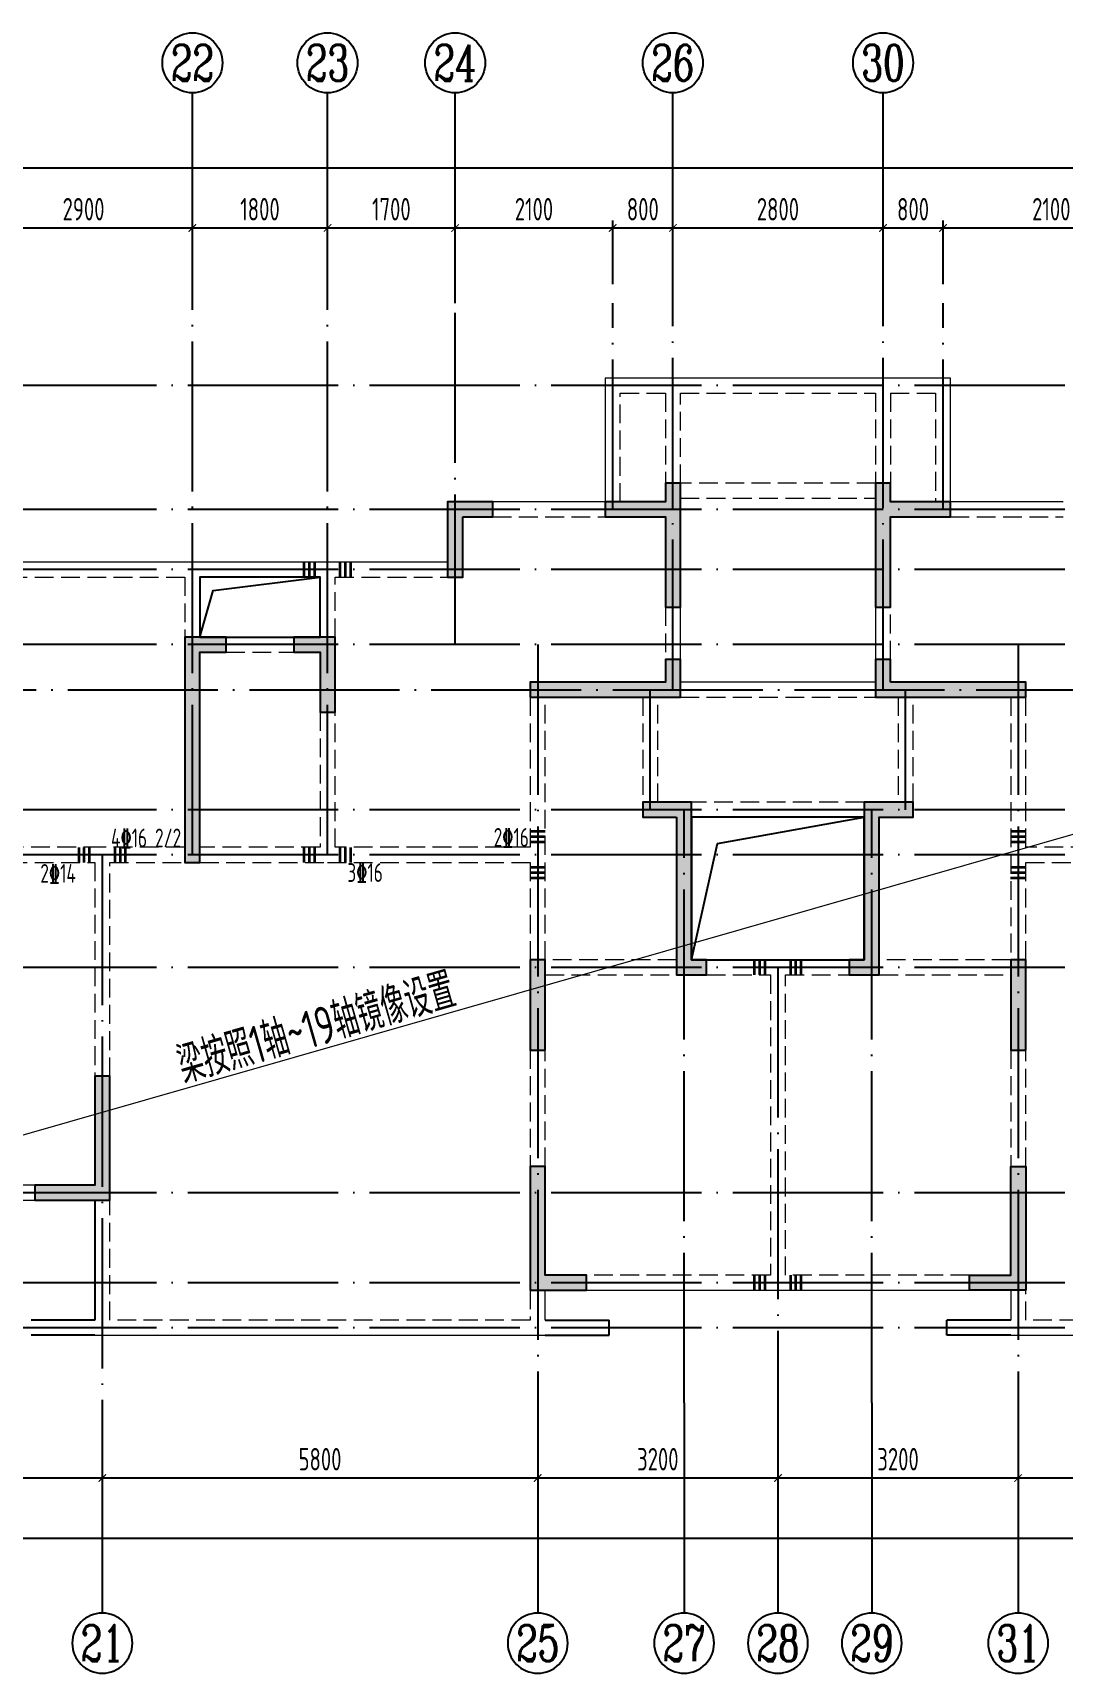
# Model space of a CAD drawing. Extents: x -812054 to 22247, y -644080 to 1003627.
# Drawn here: x -224098 to -210371, y -300315 to -278466 of the extents above; entities that cross this region are included whole.
import ezdxf
from ezdxf.enums import TextEntityAlignment as Align

# ---------------------------------------------------------------- set-up
doc = ezdxf.new("R2010")
doc.units = 0
doc.header["$LTSCALE"] = 1000
doc.linetypes.add('DASH', pattern=[0.35, 0.25, -0.1])
doc.linetypes.add('DOTE', pattern=[2.42, 2, -0.2, 0.02, -0.2])
doc.layers.get('0').update_dxf_attribs({"linetype": 'CONTINUOUS'})
doc.layers.get('DEFPOINTS').update_dxf_attribs({"linetype": 'CONTINUOUS'})
for name, color, linetype in [('A-AXIS', 1, 'CONTINUOUS'), ('A-DOTE', 10, 'DOTE'), ('AXIS_NUM', 7, 'CONTINUOUS'), ('BEAM_CON', 4, 'CONTINUOUS'), ('S-D洞口', 4, 'CONTINUOUS'), ('S-L主梁线', 4, 'DASH'), ('S-L梁编号', 6, 'CONTINUOUS'), ('S-L梁配筋', 7, 'CONTINUOUS'), ('S-Q墙填充', 252, 'CONTINUOUS'), ('S-Q墙实线', 6, 'CONTINUOUS'), ('S-Y一般标注', 3, 'CONTINUOUS')]:
    doc.layers.add(name, color=color, linetype=linetype)
doc.layers.add('梁附加箍筋', color=1, linetype='CONTINUOUS', lineweight=35)
doc.styles.add('TSSD_Axis', font='complex.shx', dxfattribs={"width": 0.7, "bigfont": 'hztxt.shx'})
doc.styles.add('TSSD_DIMENSION', font='Tssdeng.shx', dxfattribs={"width": 0.7, "bigfont": 'tssdchn.shx'})
doc.styles.add('TSSD_REIN', font='tssdeng.shx', dxfattribs={"width": 0.7, "height": 300, "bigfont": 'tssdchn.shx'})
doc.dimstyles.new('TSSD_100_100', dxfattribs={"dimtxt": 300, "dimasz": 100, "dimexe": 100, "dimexo": 250, "dimgap": 100, "dimtad": 1, "dimdec": 0, "dimzin": 0, "dimdsep": 46, "dimtxsty": 'TSSD_DIMENSION', "dimblk": 'ARCHTICK', "dimcen": 0, "dimdle": 100, "dimclrt": 7, "dimadec": 0, "dimazin": 0, "dimtfac": 1, "dimtdec": 0, "dimtix": 1, "dimtmove": 2, "dimatfit": 3, "dimldrblk": 'ARCHTICK', "dimfxl": 1, "dimtolj": 1, "dimtzin": 0, "dimarcsym": 0})

# ---------------------------------------------------------------- blocks, each defined once
blk = doc.blocks.new('ts_axno')
at = {"color": 0, "linetype": 'ByBlock', "lineweight": -2}
blk.add_circle((0, 0), 0.5, dxfattribs=at)
at = {"color": 0, "linetype": 'ByBlock', "lineweight": -2, "style": 'TSSD_Axis', "width": 0.7}
blk.add_attdef('A', text='', height=0.6, dxfattribs=at).set_placement((0, 0), align=Align.MIDDLE_CENTER)
blk = doc.blocks.new('_ArchTick')
at = {"color": 0, "linetype": 'ByBlock', "const_width": 0.15}
blk.add_lwpolyline([(-0.5, -0.5), (0.5, 0.5)], dxfattribs=at)
blk = doc.blocks.new('*D149')
at = {"layer": 'DEFPOINTS', "color": 0, "transparency": 16777216}
for p in [(34300, 19250), (31400, 18250), (34300, 18250)]:
    blk.add_point(p, dxfattribs=at)
at = {"layer": 'S-Y一般标注', "color": 0, "lineweight": -2, "transparency": 16777216}
for p, q in [((31300, 19250), (34400, 19250)), ((31400, 18500), (31400, 19350)), ((34300, 18500), (34300, 19350))]:
    blk.add_line(p, q, dxfattribs=at)
at = {"layer": 'S-Y一般标注', "color": 0, "lineweight": -2, "transparency": 16777216, "xscale": 100, "yscale": 100, "zscale": 100, "rotation": 180}
blk.add_blockref('_ArchTick', (31400, 19250), dxfattribs=at)
at = {"layer": 'S-Y一般标注', "color": 0, "lineweight": -2, "transparency": 16777216, "xscale": 100, "yscale": 100, "zscale": 100}
blk.add_blockref('_ArchTick', (34300, 19250), dxfattribs=at)
at = {"layer": 'S-Y一般标注', "color": 7, "transparency": 16777216, "insert": (32850, 19500), "char_height": 300, "attachment_point": 5, "style": 'TSSD_DIMENSION'}
blk.add_mtext('\\A1;2900', dxfattribs=at)
blk = doc.blocks.new('*D150')
at = {"layer": 'DEFPOINTS', "color": 0, "transparency": 16777216}
for p in [(36100, 19250), (34300, 18250), (36100, 18250)]:
    blk.add_point(p, dxfattribs=at)
at = {"layer": 'S-Y一般标注', "color": 0, "lineweight": -2, "transparency": 16777216}
for p, q in [((34200, 19250), (36200, 19250)), ((34300, 18500), (34300, 19350)), ((36100, 18500), (36100, 19350))]:
    blk.add_line(p, q, dxfattribs=at)
at = {"layer": 'S-Y一般标注', "color": 0, "lineweight": -2, "transparency": 16777216, "xscale": 100, "yscale": 100, "zscale": 100, "rotation": 180}
blk.add_blockref('_ArchTick', (34300, 19250), dxfattribs=at)
at = {"layer": 'S-Y一般标注', "color": 0, "lineweight": -2, "transparency": 16777216, "xscale": 100, "yscale": 100, "zscale": 100}
blk.add_blockref('_ArchTick', (36100, 19250), dxfattribs=at)
at = {"layer": 'S-Y一般标注', "color": 7, "transparency": 16777216, "insert": (35200, 19500), "char_height": 300, "attachment_point": 5, "style": 'TSSD_DIMENSION'}
blk.add_mtext('\\A1;1800', dxfattribs=at)
blk = doc.blocks.new('*D151')
at = {"layer": 'DEFPOINTS', "color": 0, "transparency": 16777216}
for p in [(37800, 19250), (36100, 18250), (37800, 18250)]:
    blk.add_point(p, dxfattribs=at)
at = {"layer": 'S-Y一般标注', "color": 0, "lineweight": -2, "transparency": 16777216}
for p, q in [((36000, 19250), (37900, 19250)), ((36100, 18500), (36100, 19350)), ((37800, 18500), (37800, 19350))]:
    blk.add_line(p, q, dxfattribs=at)
at = {"layer": 'S-Y一般标注', "color": 0, "lineweight": -2, "transparency": 16777216, "xscale": 100, "yscale": 100, "zscale": 100, "rotation": 180}
blk.add_blockref('_ArchTick', (36100, 19250), dxfattribs=at)
at = {"layer": 'S-Y一般标注', "color": 0, "lineweight": -2, "transparency": 16777216, "xscale": 100, "yscale": 100, "zscale": 100}
blk.add_blockref('_ArchTick', (37800, 19250), dxfattribs=at)
at = {"layer": 'S-Y一般标注', "color": 7, "transparency": 16777216, "insert": (36950, 19500), "char_height": 300, "attachment_point": 5, "style": 'TSSD_DIMENSION'}
blk.add_mtext('\\A1;1700', dxfattribs=at)
blk = doc.blocks.new('*D152')
at = {"layer": 'DEFPOINTS', "color": 0, "transparency": 16777216}
for p in [(40700, 19250), (39900, 18250), (40700, 18250)]:
    blk.add_point(p, dxfattribs=at)
at = {"layer": 'S-Y一般标注', "color": 0, "lineweight": -2, "transparency": 16777216}
for p, q in [((39800, 19250), (40800, 19250)), ((39900, 18500), (39900, 19350)), ((40700, 18500), (40700, 19350))]:
    blk.add_line(p, q, dxfattribs=at)
at = {"layer": 'S-Y一般标注', "color": 0, "lineweight": -2, "transparency": 16777216, "xscale": 100, "yscale": 100, "zscale": 100, "rotation": 180}
blk.add_blockref('_ArchTick', (39900, 19250), dxfattribs=at)
at = {"layer": 'S-Y一般标注', "color": 0, "lineweight": -2, "transparency": 16777216, "xscale": 100, "yscale": 100, "zscale": 100}
blk.add_blockref('_ArchTick', (40700, 19250), dxfattribs=at)
at = {"layer": 'S-Y一般标注', "color": 7, "transparency": 16777216, "insert": (40300, 19500), "char_height": 300, "attachment_point": 5, "style": 'TSSD_DIMENSION'}
blk.add_mtext('\\A1;800', dxfattribs=at)
blk = doc.blocks.new('*D153')
at = {"layer": 'DEFPOINTS', "color": 0, "transparency": 16777216}
for p in [(43500, 19250), (40700, 18250), (43500, 18250)]:
    blk.add_point(p, dxfattribs=at)
at = {"layer": 'S-Y一般标注', "color": 0, "lineweight": -2, "transparency": 16777216}
for p, q in [((40600, 19250), (43600, 19250)), ((40700, 18500), (40700, 19350)), ((43500, 18500), (43500, 19350))]:
    blk.add_line(p, q, dxfattribs=at)
at = {"layer": 'S-Y一般标注', "color": 0, "lineweight": -2, "transparency": 16777216, "xscale": 100, "yscale": 100, "zscale": 100, "rotation": 180}
blk.add_blockref('_ArchTick', (40700, 19250), dxfattribs=at)
at = {"layer": 'S-Y一般标注', "color": 0, "lineweight": -2, "transparency": 16777216, "xscale": 100, "yscale": 100, "zscale": 100}
blk.add_blockref('_ArchTick', (43500, 19250), dxfattribs=at)
at = {"layer": 'S-Y一般标注', "color": 7, "transparency": 16777216, "insert": (42100, 19500), "char_height": 300, "attachment_point": 5, "style": 'TSSD_DIMENSION'}
blk.add_mtext('\\A1;2800', dxfattribs=at)
blk = doc.blocks.new('*D154')
at = {"layer": 'DEFPOINTS', "color": 0, "transparency": 16777216}
for p in [(46400, 19250), (44300, 18250), (46400, 18250)]:
    blk.add_point(p, dxfattribs=at)
at = {"layer": 'S-Y一般标注', "color": 0, "lineweight": -2, "transparency": 16777216}
for p, q in [((44200, 19250), (46500, 19250)), ((44300, 18500), (44300, 19350)), ((46400, 18500), (46400, 19350))]:
    blk.add_line(p, q, dxfattribs=at)
at = {"layer": 'S-Y一般标注', "color": 0, "lineweight": -2, "transparency": 16777216, "xscale": 100, "yscale": 100, "zscale": 100, "rotation": 180}
blk.add_blockref('_ArchTick', (44300, 19250), dxfattribs=at)
at = {"layer": 'S-Y一般标注', "color": 0, "lineweight": -2, "transparency": 16777216, "xscale": 100, "yscale": 100, "zscale": 100}
blk.add_blockref('_ArchTick', (46400, 19250), dxfattribs=at)
at = {"layer": 'S-Y一般标注', "color": 7, "transparency": 16777216, "insert": (45742, 19500), "char_height": 300, "attachment_point": 5, "style": 'TSSD_DIMENSION'}
blk.add_mtext('\\A1;2100', dxfattribs=at)
blk = doc.blocks.new('*D159')
at = {"layer": 'DEFPOINTS', "color": 0, "transparency": 16777216}
for p in [(54600, 20050), (4600, 18250), (54600, 18250)]:
    blk.add_point(p, dxfattribs=at)
at = {"layer": 'S-Y一般标注', "color": 0, "lineweight": -2, "transparency": 16777216}
for p, q in [((4600, 18500), (4600, 20150)), ((54600, 18500), (54600, 20150)), ((4500, 20050), (54700, 20050))]:
    blk.add_line(p, q, dxfattribs=at)
at = {"layer": 'S-Y一般标注', "color": 0, "lineweight": -2, "transparency": 16777216, "xscale": 100, "yscale": 100, "zscale": 100, "rotation": 180}
blk.add_blockref('_ArchTick', (4600, 20050), dxfattribs=at)
at = {"layer": 'S-Y一般标注', "color": 0, "lineweight": -2, "transparency": 16777216, "xscale": 100, "yscale": 100, "zscale": 100}
blk.add_blockref('_ArchTick', (54600, 20050), dxfattribs=at)
at = {"layer": 'S-Y一般标注', "color": 7, "transparency": 16777216, "insert": (29600, 20300), "char_height": 300, "attachment_point": 5, "style": 'TSSD_DIMENSION'}
blk.add_mtext('\\A1;50000', dxfattribs=at)
blk = doc.blocks.new('*D172')
at = {"layer": 'DEFPOINTS', "color": 0, "transparency": 16777216}
for p in [(39900, 19250), (37800, 18250), (39900, 18250)]:
    blk.add_point(p, dxfattribs=at)
at = {"layer": 'S-Y一般标注', "color": 0, "lineweight": -2, "transparency": 16777216}
for p, q in [((37700, 19250), (40000, 19250)), ((37800, 18500), (37800, 19350)), ((39900, 18500), (39900, 19350))]:
    blk.add_line(p, q, dxfattribs=at)
at = {"layer": 'S-Y一般标注', "color": 0, "lineweight": -2, "transparency": 16777216, "xscale": 100, "yscale": 100, "zscale": 100, "rotation": 180}
blk.add_blockref('_ArchTick', (37800, 19250), dxfattribs=at)
at = {"layer": 'S-Y一般标注', "color": 0, "lineweight": -2, "transparency": 16777216, "xscale": 100, "yscale": 100, "zscale": 100}
blk.add_blockref('_ArchTick', (39900, 19250), dxfattribs=at)
at = {"layer": 'S-Y一般标注', "color": 7, "transparency": 16777216, "insert": (38850, 19500), "char_height": 300, "attachment_point": 5, "style": 'TSSD_DIMENSION'}
blk.add_mtext('\\A1;2100', dxfattribs=at)
blk = doc.blocks.new('*D173')
at = {"layer": 'DEFPOINTS', "color": 0, "transparency": 16777216}
for p in [(44300, 19250), (43500, 18250), (44300, 18250)]:
    blk.add_point(p, dxfattribs=at)
at = {"layer": 'S-Y一般标注', "color": 0, "lineweight": -2, "transparency": 16777216}
for p, q in [((43400, 19250), (44400, 19250)), ((43500, 18500), (43500, 19350)), ((44300, 18500), (44300, 19350))]:
    blk.add_line(p, q, dxfattribs=at)
at = {"layer": 'S-Y一般标注', "color": 0, "lineweight": -2, "transparency": 16777216, "xscale": 100, "yscale": 100, "zscale": 100, "rotation": 180}
blk.add_blockref('_ArchTick', (43500, 19250), dxfattribs=at)
at = {"layer": 'S-Y一般标注', "color": 0, "lineweight": -2, "transparency": 16777216, "xscale": 100, "yscale": 100, "zscale": 100}
blk.add_blockref('_ArchTick', (44300, 19250), dxfattribs=at)
at = {"layer": 'S-Y一般标注', "color": 7, "transparency": 16777216, "insert": (43900, 19500), "char_height": 300, "attachment_point": 5, "style": 'TSSD_DIMENSION'}
blk.add_mtext('\\A1;800', dxfattribs=at)
blk = doc.blocks.new('*D178')
at = {"layer": 'DEFPOINTS', "color": 0, "transparency": 16777216}
for p in [(33100, 3600), (38900, 3600), (38900, 2600)]:
    blk.add_point(p, dxfattribs=at)
at = {"layer": 'S-Y一般标注', "color": 0, "lineweight": -2, "transparency": 16777216}
for p, q in [((33100, 3350), (33100, 2500)), ((38900, 3350), (38900, 2500)), ((33000, 2600), (39000, 2600))]:
    blk.add_line(p, q, dxfattribs=at)
at = {"layer": 'S-Y一般标注', "color": 0, "lineweight": -2, "transparency": 16777216, "xscale": 100, "yscale": 100, "zscale": 100, "rotation": 180}
blk.add_blockref('_ArchTick', (33100, 2600), dxfattribs=at)
at = {"layer": 'S-Y一般标注', "color": 0, "lineweight": -2, "transparency": 16777216, "xscale": 100, "yscale": 100, "zscale": 100}
blk.add_blockref('_ArchTick', (38900, 2600), dxfattribs=at)
at = {"layer": 'S-Y一般标注', "color": 7, "transparency": 16777216, "insert": (36000, 2850), "char_height": 300, "attachment_point": 5, "style": 'TSSD_DIMENSION'}
blk.add_mtext('\\A1;5800', dxfattribs=at)
blk = doc.blocks.new('*D179')
at = {"layer": 'DEFPOINTS', "color": 0, "transparency": 16777216}
for p in [(42100, 3600), (45300, 3600), (45300, 2600)]:
    blk.add_point(p, dxfattribs=at)
at = {"layer": 'S-Y一般标注', "color": 0, "lineweight": -2, "transparency": 16777216}
for p, q in [((42100, 3350), (42100, 2500)), ((45300, 3350), (45300, 2500)), ((42000, 2600), (45400, 2600))]:
    blk.add_line(p, q, dxfattribs=at)
at = {"layer": 'S-Y一般标注', "color": 0, "lineweight": -2, "transparency": 16777216, "xscale": 100, "yscale": 100, "zscale": 100, "rotation": 180}
blk.add_blockref('_ArchTick', (42100, 2600), dxfattribs=at)
at = {"layer": 'S-Y一般标注', "color": 0, "lineweight": -2, "transparency": 16777216, "xscale": 100, "yscale": 100, "zscale": 100}
blk.add_blockref('_ArchTick', (45300, 2600), dxfattribs=at)
at = {"layer": 'S-Y一般标注', "color": 7, "transparency": 16777216, "insert": (43700, 2850), "char_height": 300, "attachment_point": 5, "style": 'TSSD_DIMENSION'}
blk.add_mtext('\\A1;3200', dxfattribs=at)
blk = doc.blocks.new('*D180')
at = {"layer": 'DEFPOINTS', "color": 0, "transparency": 16777216}
for p in [(45300, 3600), (51100, 3600), (51100, 2600)]:
    blk.add_point(p, dxfattribs=at)
at = {"layer": 'S-Y一般标注', "color": 0, "lineweight": -2, "transparency": 16777216}
for p, q in [((45300, 3350), (45300, 2500)), ((51100, 3350), (51100, 2500)), ((45200, 2600), (51200, 2600))]:
    blk.add_line(p, q, dxfattribs=at)
at = {"layer": 'S-Y一般标注', "color": 0, "lineweight": -2, "transparency": 16777216, "xscale": 100, "yscale": 100, "zscale": 100, "rotation": 180}
blk.add_blockref('_ArchTick', (45300, 2600), dxfattribs=at)
at = {"layer": 'S-Y一般标注', "color": 0, "lineweight": -2, "transparency": 16777216, "xscale": 100, "yscale": 100, "zscale": 100}
blk.add_blockref('_ArchTick', (51100, 2600), dxfattribs=at)
at = {"layer": 'S-Y一般标注', "color": 7, "transparency": 16777216, "insert": (48200, 2850), "char_height": 300, "attachment_point": 5, "style": 'TSSD_DIMENSION'}
blk.add_mtext('\\A1;5800', dxfattribs=at)
blk = doc.blocks.new('*D182')
at = {"layer": 'DEFPOINTS', "color": 0, "transparency": 16777216}
for p in [(4600, 3600), (54600, 3600), (54600, 1800)]:
    blk.add_point(p, dxfattribs=at)
at = {"layer": 'S-Y一般标注', "color": 0, "lineweight": -2, "transparency": 16777216}
for p, q in [((4600, 3350), (4600, 1700)), ((54600, 3350), (54600, 1700)), ((4500, 1800), (54700, 1800))]:
    blk.add_line(p, q, dxfattribs=at)
at = {"layer": 'S-Y一般标注', "color": 0, "lineweight": -2, "transparency": 16777216, "xscale": 100, "yscale": 100, "zscale": 100, "rotation": 180}
blk.add_blockref('_ArchTick', (4600, 1800), dxfattribs=at)
at = {"layer": 'S-Y一般标注', "color": 0, "lineweight": -2, "transparency": 16777216, "xscale": 100, "yscale": 100, "zscale": 100}
blk.add_blockref('_ArchTick', (54600, 1800), dxfattribs=at)
at = {"layer": 'S-Y一般标注', "color": 7, "transparency": 16777216, "insert": (29600, 2050), "char_height": 300, "attachment_point": 5, "style": 'TSSD_DIMENSION'}
blk.add_mtext('\\A1;50000', dxfattribs=at)
blk = doc.blocks.new('*D185')
at = {"layer": 'DEFPOINTS', "color": 0, "transparency": 16777216}
for p in [(29600, 3600), (33100, 3600), (33100, 2600)]:
    blk.add_point(p, dxfattribs=at)
at = {"layer": 'S-Y一般标注', "color": 0, "lineweight": -2, "transparency": 16777216}
for p, q in [((29600, 3350), (29600, 2500)), ((33100, 3350), (33100, 2500)), ((29500, 2600), (33200, 2600))]:
    blk.add_line(p, q, dxfattribs=at)
at = {"layer": 'S-Y一般标注', "color": 0, "lineweight": -2, "transparency": 16777216, "xscale": 100, "yscale": 100, "zscale": 100, "rotation": 180}
blk.add_blockref('_ArchTick', (29600, 2600), dxfattribs=at)
at = {"layer": 'S-Y一般标注', "color": 0, "lineweight": -2, "transparency": 16777216, "xscale": 100, "yscale": 100, "zscale": 100}
blk.add_blockref('_ArchTick', (33100, 2600), dxfattribs=at)
at = {"layer": 'S-Y一般标注', "color": 7, "transparency": 16777216, "insert": (31350, 2850), "char_height": 300, "attachment_point": 5, "style": 'TSSD_DIMENSION'}
blk.add_mtext('\\A1;3500', dxfattribs=at)
blk = doc.blocks.new('*D186')
at = {"layer": 'DEFPOINTS', "color": 0, "transparency": 16777216}
for p in [(38900, 3600), (42100, 3600), (42100, 2600)]:
    blk.add_point(p, dxfattribs=at)
at = {"layer": 'S-Y一般标注', "color": 0, "lineweight": -2, "transparency": 16777216}
for p, q in [((38900, 3350), (38900, 2500)), ((42100, 3350), (42100, 2500)), ((38800, 2600), (42200, 2600))]:
    blk.add_line(p, q, dxfattribs=at)
at = {"layer": 'S-Y一般标注', "color": 0, "lineweight": -2, "transparency": 16777216, "xscale": 100, "yscale": 100, "zscale": 100, "rotation": 180}
blk.add_blockref('_ArchTick', (38900, 2600), dxfattribs=at)
at = {"layer": 'S-Y一般标注', "color": 0, "lineweight": -2, "transparency": 16777216, "xscale": 100, "yscale": 100, "zscale": 100}
blk.add_blockref('_ArchTick', (42100, 2600), dxfattribs=at)
at = {"layer": 'S-Y一般标注', "color": 7, "transparency": 16777216, "insert": (40500, 2850), "char_height": 300, "attachment_point": 5, "style": 'TSSD_DIMENSION'}
blk.add_mtext('\\A1;3200', dxfattribs=at)
blk = doc.blocks.new('20210807.15312791')
at = {"layer": 'S-Q墙填充'}
h = blk.add_hatch(color=252, dxfattribs=at)
h.dxf.hatch_style = 1
h.paths.add_polyline_path([(97216, 67840), (97216, 68190), (97016, 68190), (97016, 67940), (96216, 67940), (96216, 67740), (97016, 67740), (97016, 66540), (97216, 66540)])
h = blk.add_hatch(color=252, dxfattribs=at)
h.dxf.hatch_style = 1
h.paths.add_polyline_path([(99816, 67840), (99816, 66540), (100016, 66540), (100016, 67740), (100815, 67740), (100815, 67940), (100016, 67940), (100016, 68190), (99816, 68190)])
h = blk.add_hatch(color=252, dxfattribs=at)
h.dxf.hatch_style = 1
h.paths.add_polyline_path([(94316, 67740), (94716, 67740), (94716, 67940), (94116, 67940), (94116, 66940), (94316, 66940)])
h = blk.add_hatch(color=252, dxfattribs=at)
h.dxf.hatch_style = 1
h.paths.add_polyline_path([(90816, 63140), (90816, 65940), (91166, 65940), (91166, 66140), (90616, 66140), (90616, 63140)])
h = blk.add_hatch(color=252, dxfattribs=at)
h.dxf.hatch_style = 1
h.paths.add_polyline_path([(92066, 65940), (92416, 65940), (92416, 65140), (92616, 65140), (92616, 66140), (92066, 66140)])
h = blk.add_hatch(color=252, dxfattribs=at)
h.dxf.hatch_style = 1
h.paths.add_polyline_path([(95216, 65340), (96816, 65340), (97216, 65340), (97216, 65840), (97016, 65840), (97016, 65540), (96816, 65540), (95216, 65540)])
h = blk.add_hatch(color=252, dxfattribs=at)
h.dxf.hatch_style = 1
h.paths.add_polyline_path([(100016, 65540), (100016, 65840), (99816, 65840), (99816, 65340), (100216, 65340), (101816, 65340), (101816, 65540), (100216, 65540)])
h = blk.add_hatch(color=252, dxfattribs=at)
h.dxf.hatch_style = 1
h.paths.add_polyline_path([(97166, 63740), (97166, 61640), (97566, 61640), (97566, 61840), (97366, 61840), (97366, 63940), (96716, 63940), (96716, 63740)])
h = blk.add_hatch(color=252, dxfattribs=at)
h.dxf.hatch_style = 1
h.paths.add_polyline_path([(99666, 61840), (99466, 61840), (99466, 61640), (99866, 61640), (99866, 63740), (100316, 63740), (100316, 63940), (99666, 63940)])
h = blk.add_hatch(color=252, dxfattribs=at)
h.dxf.hatch_style = 1
h.paths.add_polyline_path([(95416, 60640), (95416, 61840), (95216, 61840), (95216, 60640)])
h = blk.add_hatch(color=252, dxfattribs=at)
h.dxf.hatch_style = 1
h.paths.add_polyline_path([(101816, 60640), (101816, 61840), (101616, 61840), (101616, 60640)])
h = blk.add_hatch(color=252, dxfattribs=at)
h.dxf.hatch_style = 1
h.paths.add_polyline_path([(88716, 58840), (88616, 58840), (88616, 58640), (88716, 58640), (89616, 58640), (89616, 60290), (89416, 60290), (89416, 58840)])
h = blk.add_hatch(color=252, dxfattribs=at)
h.dxf.hatch_style = 1
h.paths.add_polyline_path([(95216, 57440), (95966, 57440), (95966, 57640), (95416, 57640), (95416, 59090), (95216, 59090)])
h = blk.add_hatch(color=252, dxfattribs=at)
h.dxf.hatch_style = 1
h.paths.add_polyline_path([(101816, 57440), (101066, 57440), (101066, 57640), (101616, 57640), (101616, 58740), (101616, 59090), (101816, 59090), (101816, 58740)])
at = {"layer": 'BEAM_CON'}
for p, q in [((89416, 58640), (89416, 57040)), ((89416, 57040), (88566, 57040)), ((95416, 57040), (96266, 57040)), ((96266, 56840), (96266, 57040)), ((101616, 57040), (100766, 57040)), ((100766, 56840), (100766, 57040)), ((89416, 56840), (88566, 56840)), ((95416, 56840), (96266, 56840)), ((101616, 56840), (100766, 56840))]:
    blk.add_line(p, q, dxfattribs=at)
at = {"layer": 'S-D洞口', "color": 5}
for points in [[(90816, 66140), (92416, 66140), (92416, 66940), (90816, 66940), (90816, 66140), (90993, 66762), (92416, 66940)], [(97366, 61840), (99666, 61840), (99666, 63740), (97366, 63740), (97366, 61840), (97712, 63393), (99666, 63740)]]:
    blk.add_lwpolyline(points, dxfattribs=at)
at = {"layer": 'S-L主梁线', "linetype": 'ByBlock', "lineweight": 18}
for p, q in [((96216, 69590), (96216, 67940)), ((97116, 69590), (96216, 69590)), ((99916, 69590), (97116, 69590)), ((100816, 69590), (99916, 69590)), ((100816, 67940), (100816, 69590)), ((96216, 67940), (94716, 67940)), ((102316, 67940), (100816, 67940)), ((90716, 67140), (87716, 67140)), ((92516, 67140), (90716, 67140)), ((94116, 67140), (92516, 67140)), ((90816, 66940), (92416, 66940)), ((90816, 66140), (90816, 66940)), ((92416, 66940), (92416, 66140)), ((97216, 65840), (97216, 66540)), ((99816, 66540), (99816, 65840)), ((92066, 66140), (91166, 66140)), ((99816, 65540), (97216, 65540)), ((97366, 63740), (99666, 63740)), ((98516, 61840), (97566, 61840)), ((99466, 61840), (98516, 61840)), ((86016, 58640), (88616, 58640)), ((95416, 57040), (95416, 57440)), ((95966, 57440), (98516, 57440)), ((98516, 57440), (101066, 57440)), ((101616, 57440), (101616, 57040)), ((89416, 56840), (95416, 56840)), ((101616, 56840), (107616, 56840))]:
    blk.add_line(p, q, dxfattribs=at)
at = {"layer": 'S-L主梁线', "linetype": 'DASH', "lineweight": 18}
for p, q in [((96416, 69390), (97016, 69390)), ((96416, 67940), (96416, 69390)), ((97016, 69390), (97016, 68190)), ((97216, 69390), (99816, 69390)), ((97216, 68190), (97216, 69390)), ((99816, 69390), (99816, 68190)), ((100016, 69390), (100616, 69390)), ((100016, 69390), (100016, 68190)), ((100616, 69390), (100616, 67940)), ((99815, 68190), (97216, 68190)), ((97216, 67990), (99816, 67990)), ((94716, 67740), (96216, 67740)), ((100815, 67740), (102316, 67740)), ((87916, 66940), (90616, 66940)), ((90616, 66940), (90616, 66140)), ((92616, 66940), (94116, 66940)), ((92616, 66140), (92616, 66940)), ((97016, 66540), (97016, 65840)), ((100016, 65840), (100016, 66540)), ((91166, 65940), (92066, 65940)), ((95216, 65340), (95216, 63340)), ((95416, 63240), (95416, 65340)), ((96716, 65340), (96716, 63940)), ((96916, 63940), (96916, 65340)), ((97216, 65340), (99816, 65340)), ((100116, 65340), (100116, 63940)), ((100316, 63940), (100316, 65340)), ((101616, 65340), (101616, 63240)), ((101816, 63340), (101816, 65340)), ((92416, 65140), (92416, 63340)), ((92616, 63340), (92616, 65140)), ((99666, 63940), (97366, 63940)), ((89516, 63340), (87916, 63340)), ((90616, 63340), (89516, 63340)), ((92416, 63340), (90816, 63340)), ((95216, 63340), (92616, 63340)), ((95416, 61840), (95416, 63240)), ((101616, 63240), (101616, 61840)), ((104416, 63340), (101816, 63340)), ((87916, 63140), (89416, 63140)), ((89416, 63140), (89416, 60290)), ((89616, 63140), (90616, 63140)), ((89616, 60290), (89616, 63140)), ((90816, 63140), (92516, 63140)), ((92516, 63140), (95216, 63140)), ((95216, 63140), (95216, 61840)), ((101816, 63140), (104516, 63140)), ((101816, 61840), (101816, 63140)), ((97166, 61840), (95416, 61840)), ((101616, 61840), (99866, 61840)), ((95416, 61640), (97166, 61640)), ((97566, 61640), (98416, 61640)), ((98416, 61640), (98416, 57640)), ((98616, 57640), (98616, 61640)), ((98616, 61640), (99466, 61640)), ((99866, 61640), (101616, 61640)), ((95216, 60640), (95216, 59090)), ((95416, 59090), (95416, 60640)), ((101616, 60640), (101616, 59090)), ((101816, 59090), (101816, 60640)), ((88616, 58840), (86116, 58840)), ((89616, 57040), (89616, 58640)), ((98416, 57640), (95966, 57640)), ((101066, 57640), (98616, 57640)), ((95216, 57440), (95216, 57040)), ((101816, 57040), (101816, 57440)), ((95216, 57040), (89616, 57040)), ((107416, 57040), (101816, 57040))]:
    blk.add_line(p, q, dxfattribs=at)
at = {"layer": 'S-Q墙实线'}
blk.add_lwpolyline([(97216, 67840), (97216, 68190), (97016, 68190), (97016, 67940), (96216, 67940), (96216, 67740), (97016, 67740), (97016, 66540), (97216, 66540), (97216, 67840)], dxfattribs=at)
for points in [[(99816, 67840), (99816, 66540), (100016, 66540), (100016, 67740), (100815, 67740), (100815, 67940), (100016, 67940), (100016, 68190), (99816, 68190)], [(94316, 67740), (94716, 67740), (94716, 67940), (94116, 67940), (94116, 66940), (94316, 66940)], [(90816, 63140), (90816, 65940), (91166, 65940), (91166, 66140), (90616, 66140), (90616, 63140)], [(92066, 65940), (92416, 65940), (92416, 65140), (92616, 65140), (92616, 66140), (92066, 66140)], [(95216, 65340), (96816, 65340), (97216, 65340), (97216, 65840), (97016, 65840), (97016, 65540), (96816, 65540), (95216, 65540)], [(100016, 65540), (100016, 65840), (99816, 65840), (99816, 65340), (100216, 65340), (101816, 65340), (101816, 65540), (100216, 65540)], [(97166, 63740), (97166, 61640), (97566, 61640), (97566, 61840), (97366, 61840), (97366, 63940), (96716, 63940), (96716, 63740)], [(99666, 61840), (99466, 61840), (99466, 61640), (99866, 61640), (99866, 63740), (100316, 63740), (100316, 63940), (99666, 63940)], [(95416, 60640), (95416, 61840), (95216, 61840), (95216, 60640)], [(101816, 60640), (101816, 61840), (101616, 61840), (101616, 60640)], [(88716, 58840), (88616, 58840), (88616, 58640), (88716, 58640), (89616, 58640), (89616, 60290), (89416, 60290), (89416, 58840)], [(95216, 57440), (95966, 57440), (95966, 57640), (95416, 57640), (95416, 59090), (95216, 59090)], [(101816, 57440), (101066, 57440), (101066, 57640), (101616, 57640), (101616, 58740), (101616, 59090), (101816, 59090), (101816, 58740)]]:
    blk.add_lwpolyline(points, close=True, dxfattribs=at)
blk = doc.blocks.new('20210726.16395156')
at = {"layer": 'A-AXIS'}
for p, q in [((34300, 18249.9), (34300, 21049.9)), ((36100, 18249.9), (36100, 21049.9)), ((37800, 18249.9), (37800, 21049.9)), ((40700, 18249.9), (40700, 21049.9)), ((43500, 18249.9), (43500, 21049.9)), ((33100, 3600), (33100, 800)), ((38900, 3600.1), (38900, 800.1)), ((40850, 3600.2), (40850, 800.2)), ((42100, 3600), (42100, 800)), ((43350, 3600.3), (43350, 800.3)), ((45300, 3600), (45300, 800))]:
    blk.add_line(p, q, dxfattribs=at)
at = {"layer": 'A-DOTE'}
for p, q in [((34300, 10900), (34300, 18249.9)), ((36100, 10900), (36100, 18249.9)), ((37800, 13700), (37800, 18249.9)), ((39900, 15500), (39900, 18249.9)), ((40700, 13100.3), (40700, 18249.9)), ((43500, 13100.3), (43500, 18249.9)), ((44300, 15500), (44300, 18249.9)), ((55600, 17150), (3600, 17150)), ((55600, 15500), (3600, 15500)), ((55600, 14700), (3600, 14700)), ((55600, 13700), (3600, 13700)), ((38900.2, 13700), (38900, 3600)), ((45299.8, 13700), (45300, 3600)), ((3600, 13100.3), (55600, 13100.3)), ((40400, 11500), (40400, 13100)), ((43800, 11500), (43800, 13100)), ((55600, 11500), (3600, 11500)), ((40850, 3600.2), (40850, 11500)), ((43350, 3600.2), (43350, 11500)), ((55600, 10900), (3600, 10900)), ((33100, 10900), (33100, 3600)), ((55600, 9400), (3600, 9400)), ((42100, 9400), (42100, 3600)), ((55600, 6400), (3600, 6400)), ((55600, 5200), (3600, 5200)), ((55600, 4600), (3600, 4600))]:
    blk.add_line(p, q, dxfattribs=at)
at = {"layer": 'A-AXIS'}
ref = blk.add_blockref('ts_axno', (34300, 21449.9), dxfattribs=dict(at, xscale=800, yscale=800, zscale=800))
ref.add_attrib('14', '22', dxfattribs={"layer": 'AXIS_NUM', "height": 480, "style": 'TSSD_Axis', "width": 0.7}).set_placement((34300, 21449.9), align=Align.MIDDLE_CENTER)
ref = blk.add_blockref('ts_axno', (36100, 21449.9), dxfattribs=dict(at, xscale=800, yscale=800, zscale=800))
ref.add_attrib('15', '23', dxfattribs={"layer": 'AXIS_NUM', "height": 480, "style": 'TSSD_Axis', "width": 0.7}).set_placement((36100, 21449.9), align=Align.MIDDLE_CENTER)
ref = blk.add_blockref('ts_axno', (37800, 21449.9), dxfattribs=dict(at, xscale=800, yscale=800, zscale=800))
ref.add_attrib('16', '24', dxfattribs={"layer": 'AXIS_NUM', "height": 480, "style": 'TSSD_Axis', "width": 0.7}).set_placement((37800, 21449.9), align=Align.MIDDLE_CENTER)
ref = blk.add_blockref('ts_axno', (40700, 21449.9), dxfattribs=dict(at, xscale=800, yscale=800, zscale=800))
ref.add_attrib('17', '26', dxfattribs={"layer": 'AXIS_NUM', "height": 480, "style": 'TSSD_Axis', "width": 0.7}).set_placement((40700, 21449.9), align=Align.MIDDLE_CENTER)
ref = blk.add_blockref('ts_axno', (43500, 21449.9), dxfattribs=dict(at, xscale=800, yscale=800, zscale=800))
ref.add_attrib('18', '30', dxfattribs={"layer": 'AXIS_NUM', "height": 480, "style": 'TSSD_Axis', "width": 0.7}).set_placement((43500, 21449.9), align=Align.MIDDLE_CENTER)
ref = blk.add_blockref('ts_axno', (33100, 400), dxfattribs=dict(at, xscale=-800, yscale=800, zscale=800, rotation=180))
ref.add_attrib('13', '21', dxfattribs={"layer": 'AXIS_NUM', "height": 480, "style": 'TSSD_Axis', "width": 0.7}).set_placement((33100, 400), align=Align.MIDDLE_CENTER)
ref = blk.add_blockref('ts_axno', (38900, 400.1), dxfattribs=dict(at, xscale=-800, yscale=800, zscale=800, rotation=180))
ref.add_attrib('17', '25', dxfattribs={"layer": 'AXIS_NUM', "height": 480, "style": 'TSSD_Axis', "width": 0.7}).set_placement((38900, 400.1), align=Align.MIDDLE_CENTER)
ref = blk.add_blockref('ts_axno', (40850, 400.2), dxfattribs=dict(at, xscale=-800, yscale=800, zscale=800, rotation=180))
ref.add_attrib('5', '27', dxfattribs={"layer": 'AXIS_NUM', "height": 480, "style": 'TSSD_Axis', "width": 0.7}).set_placement((40850, 400.2), align=Align.MIDDLE_CENTER)
ref = blk.add_blockref('ts_axno', (42100, 400), dxfattribs=dict(at, xscale=-800, yscale=800, zscale=800, rotation=180))
ref.add_attrib('19', '28', dxfattribs={"layer": 'AXIS_NUM', "height": 480, "style": 'TSSD_Axis', "width": 0.7}).set_placement((42100, 400), align=Align.MIDDLE_CENTER)
ref = blk.add_blockref('ts_axno', (43350, 400.3), dxfattribs=dict(at, xscale=-800, yscale=800, zscale=800, rotation=180))
ref.add_attrib('5', '29', dxfattribs={"layer": 'AXIS_NUM', "height": 480, "style": 'TSSD_Axis', "width": 0.7}).set_placement((43350, 400.3), align=Align.MIDDLE_CENTER)
ref = blk.add_blockref('ts_axno', (45300, 400), dxfattribs=dict(at, xscale=-800, yscale=800, zscale=800, rotation=180))
ref.add_attrib('19', '31', dxfattribs={"layer": 'AXIS_NUM', "height": 480, "style": 'TSSD_Axis', "width": 0.7}).set_placement((45300, 400), align=Align.MIDDLE_CENTER)
at = {"layer": 'S-Y一般标注'}
for base, p1, p2, picture, middle in [((54600, 20049.9), (4600, 18249.9), (54600, 18249.9), '*D159', (29600, 20299.9)), ((34300, 19249.9), (31400, 18249.9), (34300, 18249.9), '*D149', (32850, 19499.9)), ((36100, 19249.9), (34300, 18249.9), (36100, 18249.9), '*D150', (35200, 19499.9)), ((37800, 19249.9), (36100, 18249.9), (37800, 18249.9), '*D151', (36950, 19499.9)), ((39900, 19249.9), (37800, 18249.9), (39900, 18249.9), '*D172', (38850, 19499.9)), ((40700, 19249.9), (39900, 18249.9), (40700, 18249.9), '*D152', (40300, 19499.9)), ((43500, 19249.9), (40700, 18249.9), (43500, 18249.9), '*D153', (42100, 19499.9)), ((44300, 19249.9), (43500, 18249.9), (44300, 18249.9), '*D173', (43900, 19499.9)), ((54600, 1800), (4600, 3600), (54600, 3600), '*D182', (29600, 2050)), ((33100, 2600), (29600, 3600), (33100, 3600), '*D185', (31350, 2850)), ((38900, 2600.1), (33100, 3600), (38900, 3600.1), '*D178', (36000, 2850.1)), ((42100, 2600.1), (38900, 3600.1), (42100, 3600.1), '*D186', (40500, 2850.1)), ((45300, 2600.1), (42100, 3600.1), (45300, 3600.1), '*D179', (43700, 2850.1)), ((51100, 2600), (45300, 3600), (51100, 3600), '*D180', (48200, 2850))]:
    dim = blk.add_linear_dim(base=base, p1=p1, p2=p2, dimstyle='TSSD_100_100', dxfattribs=at)
    dim.commit()
    dim.dimension.update_dxf_attribs({"geometry": picture, "text_midpoint": middle})
dim = blk.add_linear_dim(base=(46400, 19249.9), p1=(44300, 18249.9), p2=(46400, 18249.9), dimstyle='TSSD_100_100', dxfattribs=at)
dim.commit()
dim.dimension.update_dxf_attribs({"geometry": '*D154', "text_midpoint": (45741.9, 19499.9), "dimtype": 160})

msp = doc.modelspace()

# ---------------------------------------------------------------- linework, layer by layer
at = {"layer": 'S-L梁编号', "lineweight": 18}
msp.add_lwpolyline([(-226571.35, -293815.41), (-201771.34, -286715.41)], dxfattribs=at)
at = {"layer": '梁附加箍筋', "lineweight": 35}
for p, q in [((-220481.34, -285715.41), (-220481.34, -285515.41)), ((-220411.34, -285715.41), (-220411.34, -285515.41)), ((-220341.34, -285715.41), (-220341.34, -285515.41)), ((-220001.34, -285715.41), (-220001.34, -285515.41)), ((-219931.34, -285715.41), (-219931.34, -285515.41)), ((-219861.34, -285715.41), (-219861.34, -285515.41)), ((-217271.33, -289105.41), (-217471.33, -289105.41)), ((-217271.33, -289175.41), (-217471.33, -289175.41)), ((-217271.33, -289245.41), (-217471.33, -289245.41)), ((-210871.35, -289245.41), (-211071.35, -289245.41)), ((-210871.34, -289105.41), (-211071.34, -289105.41)), ((-210871.34, -289175.41), (-211071.34, -289175.41)), ((-223481.33, -289515.41), (-223481.33, -289315.41)), ((-223411.33, -289515.41), (-223411.33, -289315.41)), ((-223341.33, -289515.41), (-223341.33, -289315.41)), ((-223001.33, -289515.41), (-223001.33, -289315.41)), ((-222931.33, -289515.41), (-222931.33, -289315.41)), ((-222861.33, -289515.41), (-222861.33, -289315.41)), ((-220481.34, -289515.41), (-220481.34, -289315.41)), ((-220411.34, -289515.41), (-220411.34, -289315.41)), ((-220341.34, -289515.41), (-220341.34, -289315.41)), ((-220001.34, -289515.41), (-220001.34, -289315.41)), ((-219931.34, -289515.41), (-219931.34, -289315.41)), ((-219861.34, -289515.41), (-219861.34, -289315.41)), ((-217271.33, -289585.41), (-217471.33, -289585.41)), ((-217271.33, -289655.41), (-217471.33, -289655.41)), ((-217271.33, -289725.41), (-217471.33, -289725.41)), ((-210871.35, -289585.41), (-211071.35, -289585.41)), ((-210871.35, -289655.41), (-211071.35, -289655.41)), ((-210871.35, -289725.41), (-211071.35, -289725.41)), ((-214481.35, -291015.41), (-214481.35, -290815.41)), ((-214411.35, -291015.41), (-214411.35, -290815.41)), ((-214341.35, -291015.41), (-214341.35, -290815.41)), ((-214001.35, -291015.41), (-214001.35, -290815.41)), ((-213931.35, -291015.41), (-213931.35, -290815.41)), ((-213861.35, -291015.41), (-213861.35, -290815.41)), ((-214481.35, -295215.42), (-214481.35, -295015.42)), ((-214411.35, -295215.42), (-214411.35, -295015.42)), ((-214341.35, -295215.42), (-214341.35, -295015.42)), ((-214001.35, -295215.42), (-214001.35, -295015.42)), ((-213931.35, -295215.42), (-213931.35, -295015.42)), ((-213861.35, -295215.42), (-213861.35, -295015.42))]:
    msp.add_line(p, q, dxfattribs=at)

# ---------------------------------------------------------------- block references
at = {"layer": 'A-DOTE'}
msp.add_blockref('20210726.16395156', (-256271.34, -300315.46), dxfattribs=at)
at = {"layer": 'S-Q墙填充'}
msp.add_blockref('20210807.15312791', (-312686.98, -352654.95), dxfattribs=at)

# ---------------------------------------------------------------- texts
at = {"layer": 'S-L梁编号', "lineweight": 18, "style": 'TSSD_REIN', "width": 0.7}
msp.add_text('梁按照1轴~19轴镜像设置', height=500, rotation=15.975897, dxfattribs=at).set_placement((-222079.79, -292476.43))
at = {"layer": 'S-L梁配筋', "color": 7, "style": 'TSSD_REIN', "width": 0.7}
for s, p in [('4%%13216 2/2', (-222121.34, -289315.2)), ('2%%13216', (-217489.38, -289307.78))]:
    msp.add_text(s, height=250, dxfattribs=at).set_placement(p, align=Align.RIGHT)
msp.add_text('2%%13214', height=250, dxfattribs=at).set_placement((-223997.4, -289787.14))
msp.add_text('3%%13216', height=250, dxfattribs=at).set_placement((-219671.33, -289776.11), align=Align.CENTER)

doc.saveas('drawing.dxf')
